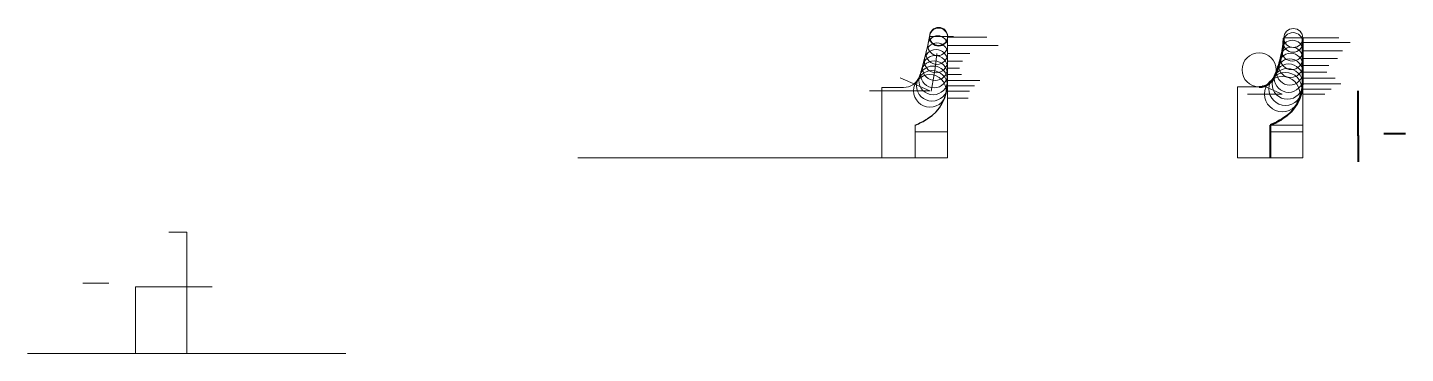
# Model space of a CAD drawing. Header units: millimetres. Extents: x 86 to 1701, y 82 to 464.
import ezdxf

# ---------------------------------------------------------------- set-up
doc = ezdxf.new("R2010")
doc.units = ezdxf.units.MM
doc.layers.get('0').update_dxf_attribs({"lineweight": 40})
doc.layers.add('Штриховка', color=7, linetype='Continuous', lineweight=20)

msp = doc.modelspace()

# ---------------------------------------------------------------- linework, layer by layer
for p, q in [((1581, 399.7), (1581, 452.1)), ((1645.7, 337.3), (1645.7, 390)), ((1542.9, 349.9), (1542.9, 311.4)), ((1701.3, 339.6), (1675.9, 339.6)), ((1645.7, 337.4), (1645.7, 306.6))]:
    msp.add_line(p, q)
for centre, radius, start, end in [((1430.7, 458.5), 128.4, 336.4172, 357.1178), ((1529.8, 414.7), 20, 270, 337.9675), ((1531, 399.8), 50, 302.1429, 0), ((1504.4, 442.2), 100, 292.6601, 302.1429)]:
    msp.add_arc(centre, radius, start, end)
at = {"lineweight": -2}
for centre, radius, start, end in [((1114.6, 399.7), 50, 302.1429, 0), ((1088, 442), 100, 292.6601, 302.1429)]:
    msp.add_arc(centre, radius, start, end, dxfattribs=at)
at = {"layer": 'Штриховка'}
for p, q in [((1164.6, 453.9), (1143.5, 453.9)), ((1164.6, 311.5), (1164.6, 453.9)), ((1171.6, 453.9), (1164.6, 453.9)), ((1164.6, 311.5), (1164.6, 453.2)), ((1164.6, 453.2), (1210.6, 453.2)), ((1164.6, 311.5), (1164.6, 443.1)), ((1164.6, 443.1), (1223.7, 443.1)), ((1581, 452.1), (1558.9, 452.1)), ((1558.9, 452.1), (1581, 452.1)), ((1581, 311.2), (1581, 452.1)), ((1581, 452.1), (1623.4, 452.1)), ((1581, 311.2), (1581, 446.9)), ((1581, 446.9), (1636.7, 446.9)), ((1581, 311.2), (1581, 437.2)), ((1581, 437.2), (1627.6, 437.2)), ((1149.9, 416.8), (1152, 433.7)), ((1164.6, 311.5), (1164.6, 433.7)), ((1164.6, 433.7), (1190.6, 433.7)), ((1164.6, 311.5), (1164.6, 424.9)), ((1164.6, 424.9), (1181.9, 424.9)), ((1581, 311.2), (1581, 428.2)), ((1581, 428.2), (1621.8, 428.2)), ((1143.9, 390), (1109.1, 405.5)), ((1145.5, 389.8), (1148.8, 409.3)), ((1148.8, 409.3), (1149.9, 416.8)), ((1164.6, 311.5), (1164.6, 416.8)), ((1164.6, 416.8), (1178.7, 416.8)), ((1164.6, 311.5), (1164.6, 409.3)), ((1164.6, 409.3), (1180.8, 409.3)), ((1581, 311.2), (1581, 419.9)), ((1581, 419.9), (1611.6, 419.9)), ((1581, 311.2), (1581, 412.1)), ((1581, 412.1), (1609, 412.1)), ((1581, 311.2), (1581, 404.9)), ((1581, 404.9), (1618.9, 404.9)), ((1143.9, 390), (1073.1, 390)), ((1087.6, 311.5), (1087.6, 394)), ((1087.6, 394), (1113, 394)), ((1164.6, 311.5), (1164.6, 402.3)), ((1164.6, 402.3), (1202.4, 402.3)), ((1164.6, 311.5), (1164.6, 395.8)), ((1164.6, 395.8), (1196.2, 395.8)), ((1164.6, 311.5), (1164.6, 389.8)), ((1164.6, 389.8), (1190.2, 389.8)), ((1504.4, 311.2), (1504.4, 394.7)), ((1504.4, 394.7), (1529.8, 394.7)), ((1556.9, 386.2), (1533.9, 396.5)), ((1581, 311.2), (1581, 398.2)), ((1581, 398.2), (1625.5, 398.2)), ((1581, 311.2), (1581, 392)), ((1581, 392), (1614.1, 392)), ((1164.6, 381.3), (1188.8, 381.3)), ((1556.9, 386.2), (1516.2, 386.2)), ((1581, 311.2), (1581, 386.2)), ((1581, 386.2), (1606.9, 386.2)), ((1126.5, 349.7), (1126.5, 311.5)), ((1164.6, 342), (1126.5, 342)), ((1164.6, 311.5), (1164.6, 349.7)), ((1164.6, 311.5), (1164.6, 342)), ((1581, 349.8), (1542.9, 349.8)), ((1581, 341.9), (1542.9, 341.9)), ((1581, 311.2), (1581, 349.8)), ((1581, 311.2), (1581, 341.9)), ((731.1, 311.5), (1164.6, 311.5)), ((1581, 311.2), (1504.4, 311.2)), ((272.6, 223.9), (251.5, 223.9)), ((272.6, 81.5), (272.6, 223.9)), ((150.8, 164), (181.5, 164)), ((212.5, 81.5), (212.5, 160)), ((212.5, 160), (302.4, 160)), ((86.1, 81.5), (459.2, 81.5))]:
    msp.add_line(p, q, dxfattribs=at)
for centre, radius in [((1153, 443.1), 11.6), ((1154, 453.2), 10.6), ((1154.1, 453.9), 10.6), ((1569.5, 446.9), 11.5), ((1569.9, 452.1), 11.1), ((1151, 424.9), 13.6), ((1152, 433.7), 12.6), ((1567.8, 428.2), 13.2), ((1568.7, 437.2), 12.3), ((1148.8, 409.3), 15.8), ((1149.9, 416.8), 14.7), ((1529.8, 414.7), 20), ((1564.3, 404.9), 16.7), ((1565.6, 412.1), 15.4), ((1566.8, 419.9), 14.2), ((1143.9, 390), 19.1), ((1146.3, 395.9), 18), ((1147.7, 402.3), 16.9), ((1556.9, 386.2), 20.8), ((1560.6, 392.3), 19.4), ((1562.9, 398.2), 18)]:
    msp.add_circle(centre, radius, dxfattribs=at)
for centre, radius, start, end in [((742.1, 531.2), 408.8, 342.1257, 349.1022), ((1113, 414), 20, 270, 335.5348)]:
    msp.add_arc(centre, radius, start, end, dxfattribs=at)

doc.saveas('drawing.dxf')
